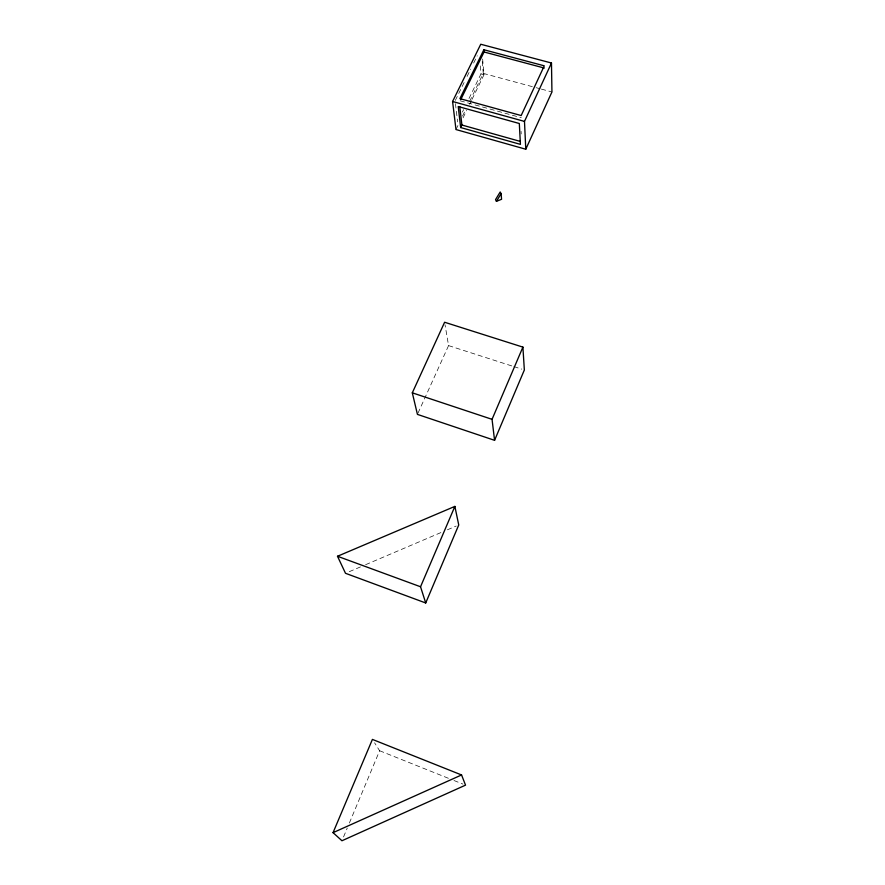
<?xml version="1.0" encoding="UTF-8"?>
<svg xmlns="http://www.w3.org/2000/svg" width="885" height="885" viewBox="0 0 885 885"><rect width="100%" height="100%" fill="white"/><g stroke="black" fill="none" stroke-linecap="round" stroke-linejoin="round"><path stroke-width="0.66" stroke-dasharray="4.42 3.32" d="M343.546 836.944L347.263 828.072M349.376 823.006L379.621 750.734L374.576 742.803M417.997 413.14L448.573 345.604L445.044 324.85M462.412 112.052L463.618 109.596M469.006 98.512L480.986 73.897L480.135 64.362M455.985 129.542L458.353 124.652M462.512 116.112L464.879 111.233M469.625 101.465L483.265 73.389L482.236 61.463M463.065 117.827L466.649 110.437M469.647 104.275L471.44 100.58M472.037 99.352L483.995 74.716L482.59 58.366M464.094 82.537L455.122 100.802L457.622 121.898M467.081 76.453L470.676 69.152M473.663 63.056L477.258 55.755M349.276 571.677L360.593 566.854M365.627 564.696L441.128 532.482M447.412 529.805L456.217 526.044M483.265 73.389L534.772 87.316M536.089 87.67L540.049 88.743M541.377 89.108L551.941 91.963M480.986 73.897L483.995 74.716M460.156 100.802L521.276 117.705M448.573 345.604L512.592 366.191M513.897 366.611L521.741 369.133M379.621 750.734L448.861 778.468M453.994 780.515L462.977 784.11M521.066 131.334L521.199 133.945"/><path stroke-width="1.33" d="M333.059 832.652L372.408 739.406L461.561 774.961L465.532 785.139L341.953 840.75L333.059 832.652L461.561 774.961M425.718 602.973L458.74 524.971L454.868 506.397L337.506 556.267L345.504 573.292L425.718 602.973L420.541 586.766L454.868 506.397M494.571 440.321L524.351 369.974L522.902 347.119L444.613 322.251L412.31 392.829L417.432 414.39L494.571 440.321L492.049 419.335L522.902 347.119M525.778 149.222L551.941 91.963L551.477 63.012L480.743 44.25L452.578 101.487L455.985 129.542L525.778 149.222L524.484 121.411L551.477 63.012M460.665 127.551L458.22 106.532L519.318 123.502L520.413 144.366L460.665 127.551L461.893 125.017L459.78 106.587M483.863 49.748L459.901 98.633L521.165 115.548L544.264 65.822L483.863 49.748L484.051 51.983L460.753 99.585M496.43 201.326L501.12 193.66L500.213 191.968L495.523 199.645L496.43 201.326L501.563 199.28L501.12 193.66M484.051 51.983L544.308 68.045M452.578 101.487L524.484 121.411M461.893 125.017L520.269 141.412M412.31 392.829L492.049 419.335M337.506 556.267L420.541 586.766"/></g></svg>
